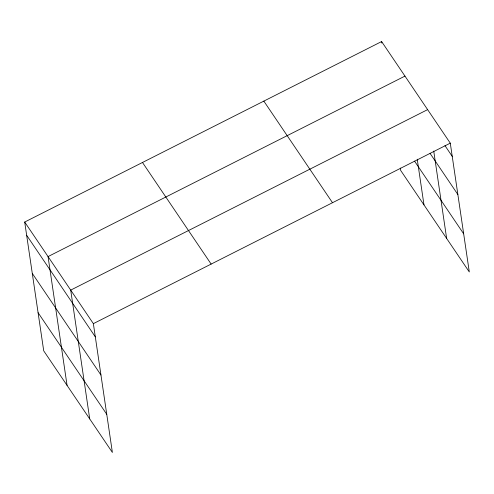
<?xml version="1.0" encoding="UTF-8"?>
<svg xmlns="http://www.w3.org/2000/svg" width="494" height="494" viewBox="0 0 494 494"><rect width="100%" height="100%" fill="white"/><g stroke="black" fill="none" stroke-linecap="round" stroke-linejoin="round"><path stroke-width="0.74" d="M24.7 222.041L93.366 323.644L112.385 452.448L43.719 350.845L24.7 222.041L381.615 41.552L450.281 143.155L469.3 271.959L400.634 170.356L400.301 168.071M404.963 76.095L48.048 256.584L67.067 385.388M427.619 109.625L70.704 290.114L89.723 418.918M93.366 323.644L450.281 143.155M444.964 145.619L452.232 156.376M430.076 153.399L457.864 194.519M414.528 161.106L463.668 233.816M263.833 101.109L332.499 202.719M142.482 162.477L211.148 264.08M26.651 235.255L95.317 336.865M32.283 273.404L100.949 375.008M38.087 312.702L106.753 414.305M433.738 151.071L446.644 238.435M417.232 159.204L423.982 204.905M381.615 41.552L381.831 43.021"/></g></svg>
